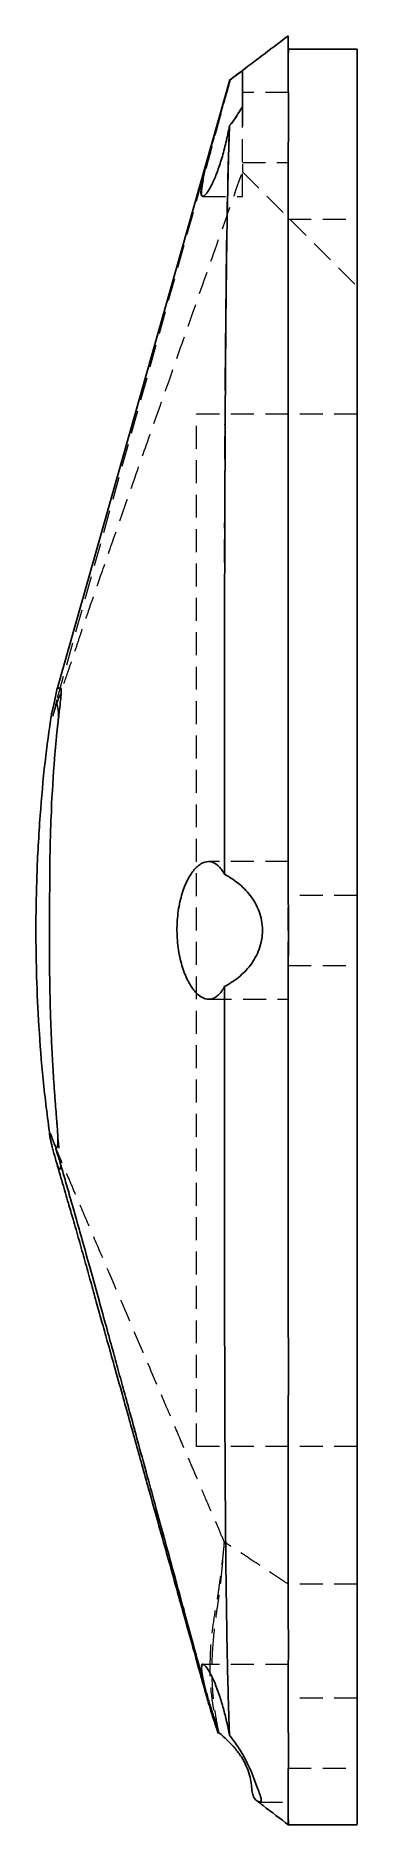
# Model space of a CAD drawing. Header units: millimetres. Extents: x 46 to 232, y 8 to 167.
# Drawn here: x 214.1 to 231.9, y 7.7 to 106.8 of the extents above.
import ezdxf

# ---------------------------------------------------------------- set-up
doc = ezdxf.new("R2010")
doc.units = ezdxf.units.MM
doc.linetypes.add('HIDDEN', pattern=[1.905, 1.27, -0.635])

msp = doc.modelspace()

# ---------------------------------------------------------------- linework, layer by layer
at = {"color": 7, "linetype": 'Continuous', "lineweight": 25}
for p, q in [((231.897, 106.01), (228.086, 106.01)), ((224.852, 104.306), (215.307, 70.648)), ((224.102, 13.23), (224.203, 12.738)), ((228.059, 7.674), (231.897, 7.674))]:
    msp.add_line(p, q, dxfattribs=at)
at = {"color": 7, "linetype": 'HIDDEN', "lineweight": 18}
for p, q in [((228.086, 105.402), (228.086, 106.01)), ((224.862, 104.303), (215.27, 69.974)), ((228.086, 103.606), (225.546, 103.606)), ((225.546, 97.858), (225.546, 102.819)), ((225.546, 99.732), (228.086, 99.732)), ((225.547, 99.216), (228.086, 96.678)), ((223.325, 97.878), (223.357, 97.869)), ((223.346, 97.858), (225.546, 97.858)), ((228.086, 96.588), (228.086, 96.701)), ((228.086, 96.588), (231.897, 96.588)), ((228.175, 96.588), (231.897, 92.867)), ((231.897, 85.791), (223.005, 85.791)), ((223.005, 28.631), (223.005, 85.791)), ((224.555, 60.934), (224.553, 67.564)), ((228.086, 61.022), (223.665, 61.022)), ((223.707, 61.007), (223.675, 61.007)), ((228.086, 53.4), (228.086, 61.022)), ((231.897, 59.148), (228.086, 59.148)), ((214.876, 57.211), (214.874, 57.495)), ((228.086, 55.274), (231.897, 55.274)), ((223.665, 53.4), (223.68, 53.4)), ((223.68, 53.4), (228.086, 53.4)), ((231.897, 28.631), (223.005, 28.631)), ((231.897, 21.009), (228.086, 21.009)), ((223.361, 16.563), (223.347, 16.563)), ((228.086, 16.563), (223.361, 16.563)), ((231.897, 14.69), (228.086, 14.69)), ((228.086, 10.815), (231.897, 10.815)), ((226.488, 8.942), (228.086, 8.942))]:
    msp.add_line(p, q, dxfattribs=at)
at = {"color": 7, "linetype": 'Continuous', "lineweight": 25}
for points, knots in [([(228.086, 106.75), (227.659, 106.427), (227.226, 106.1), (226.369, 105.452), (225.947, 105.133), (225.546, 104.83)], [0, 0, 0, 0, 0.5, 0.5, 1, 1, 1, 1]), ([(228.086, 106.009), (228.086, 106.125), (228.086, 106.227), (228.086, 106.407), (228.086, 106.641), (228.086, 106.75), (228.086, 106.75)], [0, 0, 0, 0, 0.25, 0.25, 0.5, 1, 1, 1, 1]), ([(228.086, 61.312), (228.086, 65.149), (228.086, 68.979), (228.086, 74.707), (228.086, 76.614), (228.086, 80.418), (228.087, 82.317), (228.086, 86.101), (228.086, 87.988), (228.086, 91.734), (228.087, 93.594), (228.086, 96.343), (228.086, 97.254), (228.086, 99.045), (228.086, 99.926), (228.087, 101.212), (228.087, 101.634), (228.087, 102.464), (228.087, 102.871), (228.087, 103.652), (228.086, 104.026), (228.086, 104.732), (228.086, 105.063), (228.086, 105.365)], [0, 0, 0, 0, 0.25, 0.25, 0.375, 0.375, 0.5, 0.5, 0.625, 0.625, 0.75, 0.75, 0.8125, 0.8125, 0.875, 0.875, 0.90625, 0.90625, 0.9375, 0.9375, 0.96875, 0.96875, 1, 1, 1, 1]), ([(231.897, 105.365), (231.897, 104.736), (231.897, 103.891), (231.897, 101.795), (231.897, 100.546), (231.897, 96.279), (231.897, 92.748), (231.897, 86.814), (231.897, 84.729), (231.897, 80.398), (231.897, 78.151), (231.897, 73.532), (231.897, 71.16), (231.897, 66.312), (231.897, 63.835), (231.897, 61.312)], [0, 0, 0, 0, 0.125, 0.125, 0.25, 0.25, 0.5, 0.5, 0.625, 0.625, 0.75, 0.75, 0.875, 0.875, 1, 1, 1, 1]), ([(224.833, 101.777), (224.774, 101.459), (224.709, 101.149), (224.565, 100.541), (224.486, 100.243), (224.363, 99.83), (224.321, 99.697), (224.235, 99.44), (224.191, 99.315), (224.059, 98.963), (223.971, 98.756), (223.841, 98.485), (223.797, 98.402), (223.714, 98.253), (223.674, 98.188), (223.596, 98.073), (223.559, 98.024), (223.489, 97.944), (223.455, 97.914), (223.366, 97.851), (223.32, 97.847), (223.262, 97.92), (223.249, 97.996), (223.254, 98.168), (223.259, 98.235), (223.277, 98.387), (223.29, 98.471), (223.338, 98.747), (223.385, 98.966), (223.504, 99.445), (223.576, 99.708), (223.73, 100.269), (223.81, 100.56), (223.936, 101.014), (223.979, 101.169), (224.065, 101.476), (224.108, 101.63), (224.236, 102.09), (224.323, 102.4), (224.49, 102.994), (224.57, 103.279), (224.723, 103.823), (224.795, 104.075), (224.859, 104.304)], [0, 0, 0, 0, 0.0625, 0.0625, 0.125, 0.125, 0.15625, 0.15625, 0.1875, 0.1875, 0.25, 0.25, 0.28125, 0.28125, 0.3125, 0.3125, 0.34375, 0.34375, 0.375, 0.375, 0.4375, 0.4375, 0.5, 0.5, 0.53125, 0.53125, 0.5625, 0.5625, 0.625, 0.625, 0.6875, 0.6875, 0.75, 0.75, 0.78125, 0.78125, 0.8125, 0.8125, 0.875, 0.875, 0.9375, 0.9375, 1, 1, 1, 1]), ([(225.546, 104.808), (225.546, 104.802), (225.546, 104.764), (225.546, 104.663), (225.546, 104.599), (225.546, 104.442), (225.546, 104.348), (225.546, 104.12), (225.546, 103.99), (225.546, 103.818)], [0, 0, 0, 0, 0.25, 0.25, 0.5, 0.5, 0.75, 0.75, 1, 1, 1, 1]), ([(224.832, 101.774), (224.82, 101.415), (224.808, 101.045), (224.786, 100.292), (224.776, 99.908), (224.747, 98.739), (224.729, 97.936), (224.698, 96.304), (224.685, 95.474), (224.662, 93.803), (224.652, 92.962), (224.626, 90.427), (224.613, 88.721), (224.592, 85.29), (224.585, 83.565), (224.567, 78.375), (224.558, 74.898), (224.552, 69.671), (224.551, 67.926), (224.55, 65.307), (224.55, 64.433), (224.55, 62.684), (224.548, 61.81), (224.55, 60.935)], [0, 0, 0, 0, 0.03125, 0.03125, 0.0625, 0.0625, 0.125, 0.125, 0.1875, 0.1875, 0.25, 0.25, 0.375, 0.375, 0.5, 0.5, 0.75, 0.75, 0.875, 0.875, 0.9375, 0.9375, 1, 1, 1, 1]), ([(215.307, 70.648), (215.319, 70.643), (215.341, 70.633), (215.38, 70.623), (215.418, 70.628), (215.45, 70.644), (215.475, 70.659), (215.497, 70.637), (215.516, 70.579), (215.525, 70.452), (215.517, 70.279), (215.5, 70.1), (215.472, 69.842), (215.413, 69.357), (215.338, 68.701), (215.258, 67.944), (215.188, 67.195), (215.066, 65.699), (214.989, 64.317), (214.942, 63.05), (214.928, 62.638), (214.916, 62.22), (214.906, 61.796), (214.897, 61.365), (214.89, 60.944), (214.885, 60.477), (214.882, 59.907), (214.879, 59.156), (214.878, 58.341), (214.876, 57.52), (214.866, 56.681), (214.866, 55.648), (214.88, 54.549), (214.9, 53.476), (214.926, 52.541), (214.959, 51.621), (214.999, 50.716), (215.042, 49.9), (215.089, 49.138), (215.139, 48.4), (215.193, 47.678), (215.242, 47.049), (215.277, 46.613), (215.299, 46.321), (215.312, 46.14), (215.324, 45.939), (215.331, 45.718), (215.33, 45.481), (215.321, 45.296), (215.302, 45.18), (215.269, 45.151), (215.213, 45.21), (215.126, 45.412), (215.017, 45.713), (214.935, 45.926), (214.884, 46.004), (214.867, 45.97), (214.88, 45.866), (214.903, 45.743), (214.924, 45.643), (214.953, 45.516), (214.994, 45.335), (215.057, 45.082), (215.12, 44.831), (215.166, 44.676), (215.18, 44.628)], [0, 0, 0, 0, 0.017113, 0.03239, 0.045871, 0.052268, 0.057939, 0.06406, 0.073499, 0.08157, 0.089888, 0.094353, 0.099093, 0.112717, 0.134019, 0.151343, 0.171761, 0.192009, 0.266168, 0.276272, 0.286475, 0.296781, 0.307203, 0.317748, 0.32843, 0.338045, 0.351877, 0.369992, 0.392392, 0.41041, 0.428259, 0.452196, 0.48407, 0.506898, 0.52947, 0.55182, 0.573961, 0.595884, 0.612277, 0.630867, 0.65147, 0.667549, 0.680197, 0.686811, 0.692049, 0.695958, 0.705479, 0.715674, 0.726125, 0.735347, 0.744342, 0.754933, 0.773116, 0.797451, 0.823712, 0.851167, 0.879762, 0.909318, 0.920958, 0.932362, 0.943534, 0.957088, 0.973979, 0.992024, 1, 1, 1, 1]), ([(214.975, 69.171), (214.976, 69.178), (214.976, 69.201), (214.982, 69.184), (215.013, 69.297), (215.073, 69.566), (215.159, 69.967), (215.249, 70.379), (215.307, 70.648)], [0, 0, 0, 0, 0.086008, 0.285288, 0.482012, 0.612493, 0.747735, 1, 1, 1, 1]), ([(214.981, 69.17), (214.855, 68.291), (214.586, 66.429), (214.334, 63.449), (214.158, 60.463), (214.131, 58.466), (214.119, 57.577)], [0, 0, 0, 0, 0.228932, 0.484963, 0.770871, 1, 1, 1, 1]), ([(224.558, 54.105), (224.449, 53.9), (224.331, 53.741), (224.14, 53.567), (224.074, 53.52), (223.939, 53.448), (223.871, 53.424), (223.663, 53.385), (223.519, 53.405), (223.234, 53.532), (223.093, 53.638), (222.817, 53.94), (222.687, 54.129), (222.503, 54.471), (222.444, 54.596), (222.333, 54.862), (222.282, 55.002), (222.188, 55.298), (222.145, 55.453), (222.069, 55.78), (222.036, 55.951), (221.983, 56.298), (221.962, 56.474), (221.933, 56.835), (221.925, 57.02), (221.923, 57.388), (221.929, 57.57), (221.953, 57.931), (221.972, 58.112), (222.048, 58.638), (222.122, 58.965), (222.309, 59.567), (222.418, 59.832), (222.664, 60.294), (222.796, 60.484), (223.004, 60.708), (223.075, 60.773), (223.217, 60.88), (223.288, 60.922), (223.503, 61.017), (223.649, 61.036), (223.928, 60.984), (224.063, 60.914), (224.322, 60.68), (224.442, 60.52), (224.552, 60.315)], [0, 0, 0, 0, 0.0625, 0.0625, 0.09375, 0.09375, 0.125, 0.125, 0.1875, 0.1875, 0.25, 0.25, 0.3125, 0.3125, 0.34375, 0.34375, 0.375, 0.375, 0.40625, 0.40625, 0.4375, 0.4375, 0.46875, 0.46875, 0.5, 0.5, 0.53125, 0.53125, 0.5625, 0.5625, 0.625, 0.625, 0.6875, 0.6875, 0.75, 0.75, 0.78125, 0.78125, 0.8125, 0.8125, 0.875, 0.875, 0.9375, 0.9375, 1, 1, 1, 1]), ([(228.086, 53.11), (228.086, 54.466), (228.087, 55.839), (228.087, 58.588), (228.086, 59.955), (228.086, 61.312)], [0, 0, 0, 0, 0.5, 0.5, 1, 1, 1, 1]), ([(231.897, 61.312), (231.897, 59.956), (231.897, 58.585), (231.897, 57.211), (231.897, 55.837), (231.897, 54.465), (231.897, 53.11)], [0, 0, 0, 0, 0.3244648, 0.3244648, 0.3244648, 0.6489297, 0.6489297, 0.6489297, 0.6489297]), ([(224.552, 60.315), (224.819, 60.174), (225.074, 60.011), (225.433, 59.723), (225.549, 59.619), (225.771, 59.395), (225.879, 59.273), (226.077, 59.013), (226.169, 58.876), (226.334, 58.582), (226.407, 58.425), (226.527, 58.099), (226.574, 57.931), (226.639, 57.582), (226.656, 57.399), (226.657, 57.035), (226.641, 56.856), (226.579, 56.507), (226.532, 56.335), (226.413, 56.006), (226.341, 55.851), (226.178, 55.556), (226.085, 55.416), (225.79, 55.026), (225.567, 54.803), (225.082, 54.411), (224.825, 54.246), (224.558, 54.105)], [0, 0, 0, 0, 0.125, 0.125, 0.1875, 0.1875, 0.25, 0.25, 0.3125, 0.3125, 0.375, 0.375, 0.4375, 0.4375, 0.5, 0.5, 0.5625, 0.5625, 0.625, 0.625, 0.6875, 0.6875, 0.75, 0.75, 0.875, 0.875, 1, 1, 1, 1]), ([(214.113, 56.845), (214.113, 56.845), (214.113, 56.845), (214.113, 56.845), (214.113, 56.845), (214.113, 56.846), (214.113, 56.849), (214.113, 56.851), (214.113, 56.855), (214.113, 56.859), (214.113, 56.864), (214.113, 56.87), (214.113, 56.877), (214.113, 56.884), (214.113, 56.892), (214.113, 56.901), (214.113, 56.91), (214.113, 56.92), (214.113, 56.931), (214.113, 56.942), (214.113, 56.953), (214.113, 56.966), (214.113, 56.979), (214.113, 56.992), (214.113, 57.006), (214.113, 57.02), (214.113, 57.035), (214.113, 57.05), (214.113, 57.065), (214.113, 57.08), (214.113, 57.096), (214.113, 57.112), (214.113, 57.128), (214.113, 57.144), (214.113, 57.156), (214.113, 57.168), (214.113, 57.18), (214.113, 57.186), (214.113, 57.191), (214.113, 57.197), (214.113, 57.2), (214.113, 57.203), (214.113, 57.206), (214.113, 57.208), (214.113, 57.21), (214.113, 57.212), (214.113, 57.227), (214.113, 57.243), (214.113, 57.259), (214.113, 57.275), (214.113, 57.291), (214.113, 57.307), (214.113, 57.323), (214.113, 57.338), (214.113, 57.354), (214.113, 57.369), (214.113, 57.384), (214.113, 57.398), (214.113, 57.413), (214.113, 57.426), (214.113, 57.44), (214.113, 57.453), (214.113, 57.465), (214.113, 57.477), (214.113, 57.488), (214.113, 57.499), (214.113, 57.509), (214.113, 57.519), (214.113, 57.528), (214.113, 57.536), (214.113, 57.544), (214.113, 57.551), (214.113, 57.556), (214.113, 57.562), (214.113, 57.566), (214.113, 57.57), (214.113, 57.572), (214.113, 57.574), (214.113, 57.575), (214.113, 57.577), (214.113, 57.577), (214.113, 57.577), (214.113, 57.577), (214.113, 57.577), (214.113, 57.577)], [0.20447669, 0.20447669, 0.20447669, 0.20447669, 0.20484305, 0.20484305, 0.20484305, 0.20909102, 0.20909102, 0.20909102, 0.21320624, 0.21320624, 0.21320624, 0.21719286, 0.21719286, 0.21719286, 0.2210549, 0.2210549, 0.2210549, 0.22485378, 0.22485378, 0.22485378, 0.22864867, 0.22864867, 0.22864867, 0.23246056, 0.23246056, 0.23246056, 0.23631055, 0.23631055, 0.23631055, 0.24022004, 0.24022004, 0.24022004, 0.24421109, 0.24421109, 0.24421109, 0.2472288, 0.2472288, 0.2472288, 0.24869051, 0.24869051, 0.24869051, 0.24945412, 0.24945412, 0.24945412, 0.24997822, 0.24997822, 0.24997822, 0.25406628, 0.25406628, 0.25406628, 0.25804763, 0.25804763, 0.25804763, 0.26194653, 0.26194653, 0.26194653, 0.26578602, 0.26578602, 0.26578602, 0.26958823, 0.26958823, 0.26958823, 0.27337465, 0.27337465, 0.27337465, 0.27716645, 0.27716645, 0.27716645, 0.28114218, 0.28114218, 0.28114218, 0.28505175, 0.28505175, 0.28505175, 0.28903818, 0.28903818, 0.28903818, 0.29227192, 0.29227192, 0.29227192, 0.29530356, 0.29530356, 0.29530356, 0.2953458, 0.2953458, 0.2953458, 0.2953458]), ([(214.118, 56.845), (214.127, 56.116), (214.146, 54.463), (214.28, 51.834), (214.492, 48.896), (214.757, 46.893), (214.893, 45.86)], [0, 0, 0, 0, 0.19833, 0.449989, 0.716512, 1, 1, 1, 1]), ([(224.557, 53.487), (224.554, 49.985), (224.552, 46.489), (224.555, 39.513), (224.559, 36.035), (224.573, 30.845), (224.58, 29.117), (224.6, 25.685), (224.613, 23.981), (224.639, 21.456), (224.649, 20.619), (224.673, 18.96), (224.686, 18.138), (224.718, 16.514), (224.736, 15.713), (224.767, 14.538), (224.778, 14.151), (224.802, 13.388), (224.815, 13.013), (224.829, 12.646)], [0, 0, 0, 0, 0.25, 0.25, 0.5, 0.5, 0.625, 0.625, 0.75, 0.75, 0.8125, 0.8125, 0.875, 0.875, 0.9375, 0.9375, 0.96875, 0.96875, 1, 1, 1, 1]), ([(228.086, 9.057), (228.086, 9.36), (228.086, 9.693), (228.086, 10.405), (228.087, 10.783), (228.087, 11.571), (228.087, 11.981), (228.087, 12.812), (228.086, 13.235), (228.086, 14.52), (228.086, 15.398), (228.087, 17.183), (228.087, 18.089), (228.086, 19.921), (228.086, 20.847), (228.085, 22.704), (228.085, 23.637), (228.085, 26.445), (228.086, 28.328), (228.087, 32.109), (228.087, 34.007), (228.086, 37.812), (228.086, 39.719), (228.086, 45.446), (228.086, 49.274), (228.086, 53.11)], [0, 0, 0, 0, 0.03125, 0.03125, 0.0625, 0.0625, 0.09375, 0.09375, 0.125, 0.125, 0.1875, 0.1875, 0.25, 0.25, 0.3125, 0.3125, 0.375, 0.375, 0.5, 0.5, 0.625, 0.625, 0.75, 0.75, 1, 1, 1, 1]), ([(231.897, 9.057), (231.897, 9.686), (231.897, 10.531), (231.897, 12.626), (231.897, 13.876), (231.897, 18.143), (231.897, 21.674), (231.897, 27.608), (231.897, 29.693), (231.897, 34.024), (231.897, 36.271), (231.897, 40.89), (231.897, 43.262), (231.897, 48.11), (231.897, 50.586), (231.897, 53.11)], [0, 0, 0, 0, 0.125, 0.125, 0.25, 0.25, 0.5, 0.5, 0.625, 0.625, 0.75, 0.75, 0.875, 0.875, 1, 1, 1, 1]), ([(215.177, 44.627), (215.192, 44.577), (215.336, 44.111), (215.576, 43.264), (215.891, 42.192), (216.193, 41.16), (216.501, 40.082), (216.826, 38.928), (217.144, 37.772), (217.456, 36.652), (217.763, 35.561), (218.091, 34.393), (218.475, 33.024), (219.007, 31.123), (219.657, 28.796), (220.39, 26.172), (221.093, 23.654), (221.708, 21.446), (222.277, 19.406), (222.833, 17.412), (223.272, 15.835), (223.526, 14.922), (223.57, 14.767)], [0, 0, 0, 0, 0.006025, 0.055388, 0.096382, 0.128529, 0.168232, 0.206358, 0.243042, 0.278212, 0.312383, 0.349547, 0.394717, 0.447968, 0.538015, 0.6253, 0.708308, 0.787812, 0.844544, 0.91017, 0.984689, 1, 1, 1, 1]), ([(215.231, 45.121), (215.23, 45.122), (215.223, 45.132), (215.246, 45.047), (215.325, 44.788), (215.44, 44.409), (215.586, 43.916), (215.791, 43.203), (216.07, 42.228), (216.395, 41.083), (216.759, 39.784), (217.177, 38.284), (217.6, 36.756), (217.999, 35.311), (218.353, 34.028), (218.677, 32.847), (219.005, 31.652), (219.368, 30.329), (219.778, 28.832), (220.23, 27.178), (220.738, 25.32), (221.27, 23.373), (221.799, 21.437), (222.28, 19.673), (222.718, 18.064), (223.121, 16.584), (223.379, 15.637), (223.503, 15.18)], [0, 0, 0, 0, 0.0021, 0.012207, 0.034795, 0.048377, 0.061962, 0.09696, 0.130482, 0.164039, 0.209411, 0.258447, 0.310087, 0.357236, 0.398383, 0.434126, 0.470982, 0.513415, 0.561449, 0.615109, 0.672767, 0.740669, 0.802834, 0.859203, 0.910087, 0.956609, 1, 1, 1, 1]), ([(224.247, 12.783), (224.168, 13.03), (224.089, 13.273), (223.932, 13.751), (223.855, 13.988), (223.711, 14.446), (223.646, 14.664), (223.529, 15.078), (223.477, 15.276), (223.391, 15.634), (223.357, 15.794), (223.308, 16.076), (223.292, 16.197), (223.282, 16.387), (223.286, 16.458), (223.313, 16.549), (223.336, 16.568), (223.403, 16.556), (223.447, 16.524), (223.551, 16.412), (223.609, 16.332), (223.736, 16.126), (223.803, 16.002), (223.941, 15.716), (224.012, 15.552), (224.154, 15.192), (224.224, 14.997), (224.361, 14.579), (224.429, 14.353), (224.556, 13.889), (224.616, 13.649), (224.729, 13.155), (224.782, 12.899), (224.83, 12.644)], [0, 0, 0, 0, 0.0625, 0.0625, 0.125, 0.125, 0.1875, 0.1875, 0.25, 0.25, 0.3125, 0.3125, 0.375, 0.375, 0.4375, 0.4375, 0.5, 0.5, 0.5625, 0.5625, 0.625, 0.625, 0.6875, 0.6875, 0.75, 0.75, 0.8125, 0.8125, 0.875, 0.875, 0.9375, 0.9375, 1, 1, 1, 1]), ([(223.571, 14.767), (223.592, 14.692), (223.659, 14.445), (223.803, 13.979), (223.994, 13.38), (224.133, 12.958), (224.203, 12.741), (224.205, 12.735)], [0, 0, 0, 0, 0.124868, 0.406179, 0.694627, 0.991727, 1, 1, 1, 1]), ([(226.187, 10.216), (226.29, 9.915), (226.402, 9.664), (226.517, 9.357), (226.547, 9.268), (226.583, 9.121), (226.59, 9.062), (226.577, 8.978), (226.559, 8.954), (226.5, 8.937), (226.459, 8.945), (226.364, 8.992), (226.311, 9.031), (226.21, 9.14), (226.165, 9.21), (226.104, 9.383), (226.088, 9.484), (226.062, 9.714), (226.05, 9.843), (226.009, 10.127), (225.982, 10.279), (225.895, 10.598), (225.836, 10.768), (225.685, 11.105), (225.593, 11.273), (225.379, 11.605), (225.258, 11.768), (224.867, 12.232), (224.565, 12.518), (224.244, 12.78)], [0, 0, 0, 0, 0.125, 0.125, 0.1875, 0.1875, 0.25, 0.25, 0.3125, 0.3125, 0.375, 0.375, 0.4375, 0.4375, 0.5, 0.5, 0.5625, 0.5625, 0.625, 0.625, 0.6875, 0.6875, 0.75, 0.75, 0.8125, 0.8125, 0.875, 0.875, 1, 1, 1, 1]), ([(224.833, 12.646), (224.99, 12.448), (225.137, 12.246), (225.41, 11.835), (225.537, 11.625), (225.767, 11.203), (225.868, 10.997), (226.046, 10.595), (226.123, 10.399), (226.187, 10.216)], [0, 0, 0, 0, 0.25, 0.25, 0.5, 0.5, 0.75, 0.75, 1, 1, 1, 1]), ([(226.354, 9.004), (226.466, 8.918), (227.052, 8.469), (227.637, 8.021), (228.109, 7.659)], [0, 0, 0, 0, 0.192728, 1, 1, 1, 1]), ([(228.087, 7.693), (228.086, 7.706), (228.085, 7.736), (228.084, 7.99), (228.087, 8.367), (228.086, 8.825), (228.086, 9.057)], [0, 0, 0, 0, 0.189254, 0.44769, 0.719439, 1, 1, 1, 1]), ([(231.897, 7.695), (231.897, 7.708), (231.897, 7.74), (231.897, 8.007), (231.897, 8.393), (231.897, 8.838), (231.897, 9.057)], [0, 0, 0, 0, 0.196262, 0.46736, 0.737501, 1, 1, 1, 1])]:
    msp.add_open_spline(points, degree=3, knots=knots, dxfattribs=at)
for points in [[(228.086, 105.365), (228.086, 105.627), (228.087, 105.836), (228.088, 106.01)], [(231.897, 105.365), (231.897, 105.623), (231.897, 105.834), (231.897, 106.01)], [(225.546, 104.83), (225.303, 104.646), (225.073, 104.473), (224.852, 104.306)], [(224.852, 104.306), (224.854, 104.305), (224.856, 104.305), (224.859, 104.304)], [(224.859, 104.304), (225.103, 104.488), (225.336, 104.665), (225.546, 104.823)], [(225.546, 103.818), (225.546, 103.524), (225.546, 103.185), (225.546, 102.818)], [(225.546, 102.819), (225.339, 102.46), (225.102, 102.111), (224.836, 101.774)], [(224.55, 60.935), (224.551, 60.728), (224.551, 60.522), (224.552, 60.315)], [(224.558, 54.105), (224.558, 53.899), (224.557, 53.693), (224.557, 53.487)]]:
    msp.add_open_spline(points, degree=3, dxfattribs=at)
at = {"color": 7, "linetype": 'HIDDEN', "lineweight": 18}
for points, knots in [([(224.872, 104.301), (224.826, 104.136), (224.734, 103.803), (224.574, 103.226), (224.403, 102.607), (224.226, 101.962), (224.045, 101.299), (223.867, 100.647), (223.698, 100.016), (223.545, 99.442), (223.412, 98.931), (223.326, 98.515), (223.281, 98.196), (223.271, 97.977), (223.297, 97.914), (223.309, 97.883)], [0, 0, 0, 0, 0.07679, 0.155851, 0.232624, 0.311539, 0.389822, 0.470355, 0.548905, 0.629825, 0.706701, 0.786137, 0.85782, 0.931748, 1, 1, 1, 1]), ([(225.541, 104.83), (225.542, 104.543), (225.546, 103.748), (225.548, 102.683), (225.546, 102.007), (225.546, 101.757)], [0, 0, 0, 0, 0.262689, 0.727169, 1, 1, 1, 1]), ([(224.554, 71.872), (224.556, 73.789), (224.558, 77.084), (224.567, 81.73), (224.583, 85.834), (224.61, 89.925), (224.643, 93.315), (224.682, 95.997), (224.72, 97.995), (224.767, 99.961), (224.808, 101.171), (224.829, 101.776)], [0, 0, 0, 0, 0.186169, 0.319845, 0.453515, 0.58844, 0.723584, 0.792084, 0.860567, 0.930338, 1, 1, 1, 1]), ([(215.055, 69.076), (215.113, 69.251), (215.26, 69.697), (215.484, 70.343), (215.71, 70.999), (215.895, 71.533), (216.099, 72.121), (216.316, 72.77), (216.637, 73.747), (217.104, 75.114), (217.738, 76.951), (218.506, 79.153), (219.397, 81.703), (220.409, 84.592), (221.541, 87.817), (222.791, 91.378), (224.14, 95.215), (225.072, 97.866), (225.546, 99.217)], [0, 0, 0, 0, 0.017422, 0.044446, 0.064682, 0.081906, 0.097202, 0.122848, 0.149706, 0.199439, 0.260628, 0.333593, 0.417993, 0.513461, 0.620009, 0.737641, 0.866351, 1, 1, 1, 1]), ([(225.546, 99.65), (225.546, 99.603), (225.546, 99.405), (225.548, 99.253), (225.548, 99.227), (225.547, 99.216)], [0, 0, 0, 0, 0.157709, 0.6657539, 1, 1, 1, 1]), ([(215.27, 69.974), (215.215, 69.731), (215.123, 69.332), (215.071, 69.149), (215.05, 69.077)], [0, 0, 0, 0, 0.608301, 1, 1, 1, 1]), ([(215.353, 68.82), (215.357, 68.89), (215.375, 69.168), (215.352, 69.466), (215.302, 69.704), (215.281, 69.884), (215.27, 69.974)], [0, 0, 0, 0, 0.08417, 0.331716, 0.665504, 1, 1, 1, 1]), ([(224.555, 60.316), (224.484, 60.441), (224.375, 60.631), (224.249, 60.738), (224.205, 60.775)], [0, 0, 0, 0, 0.654209, 1, 1, 1, 1]), ([(214.88, 54.641), (214.879, 54.852), (214.877, 55.336), (214.878, 56.019), (214.879, 56.667), (214.877, 57.038), (214.876, 57.211)], [0, 0, 0, 0, 0.247928, 0.570597, 0.799688, 1, 1, 1, 1]), ([(215.18, 44.628), (215.199, 44.56), (215.249, 44.382), (215.309, 44.205), (215.352, 44.103), (215.366, 44.072), (215.377, 44.049), (215.412, 43.984), (215.449, 43.959), (215.479, 44.033), (215.492, 44.136), (215.494, 44.268), (215.487, 44.398), (215.482, 44.482), (215.467, 44.661), (215.437, 44.929), (215.39, 45.348), (215.351, 45.693), (215.326, 45.944), (215.32, 46.006)], [0, 0, 0, 0, 0.086926, 0.226713, 0.251219, 0.271605, 0.287884, 0.300063, 0.433535, 0.496675, 0.558083, 0.629116, 0.652222, 0.675217, 0.698229, 0.786876, 0.848777, 0.962785, 1, 1, 1, 1]), ([(224.558, 23.311), (224.45, 23.564), (224.143, 24.283), (223.669, 25.39), (223.17, 26.556), (222.76, 27.514), (222.285, 28.624), (221.692, 30.011), (220.727, 32.268), (219.501, 35.133), (218.254, 38.048), (217.238, 40.426), (216.597, 41.923), (216.124, 43.032), (215.802, 43.792), (215.563, 44.357), (215.421, 44.692), (215.31, 44.952), (215.243, 45.11), (215.233, 45.118), (215.231, 45.121)], [0, 0, 0, 0, 0.0332383, 0.0945153, 0.1455769, 0.1864236, 0.220494, 0.2914995, 0.3687854, 0.5171875, 0.6682787, 0.7530332, 0.8307615, 0.8668957, 0.9011688, 0.9313178, 0.9453974, 0.9594121, 0.9887179, 1, 1, 1, 1]), ([(224.539, 23.321), (224.531, 23.255), (224.515, 23.073), (224.468, 22.631), (224.449, 22.456), (224.401, 22.046), (224.373, 21.813), (224.307, 21.295), (224.27, 21.008), (224.202, 20.534), (224.177, 20.368), (224.119, 20.023), (224.085, 19.844), (223.988, 19.284), (223.926, 18.884), (223.824, 18.057), (223.784, 17.628), (223.764, 17.191)], [0, 0, 0, 0, 0.25, 0.25, 0.375, 0.375, 0.5, 0.5, 0.625, 0.625, 0.6875, 0.6875, 0.75, 0.75, 0.875, 0.875, 1, 1, 1, 1]), ([(223.894, 17.266), (223.945, 17.887), (224.021, 18.826), (224.197, 19.923), (224.307, 20.699), (224.379, 21.399), (224.44, 22.014), (224.486, 22.52), (224.524, 22.993), (224.545, 23.314), (224.541, 23.306), (224.54, 23.303)], [0, 0, 0, 0, 0.171658, 0.259441, 0.347207, 0.442122, 0.537047, 0.635705, 0.734375, 0.900343, 1, 1, 1, 1]), ([(228.108, 20.994), (227.509, 21.39), (226.327, 22.17), (225.144, 22.95), (224.56, 23.336)], [0, 0, 0, 0, 0.506401, 1, 1, 1, 1]), ([(223.764, 17.191), (223.749, 16.718), (223.718, 15.768), (223.861, 14.551), (224.002, 13.707), (224.08, 13.334), (224.102, 13.23)], [0, 0, 0, 0, 0.354659, 0.711656, 0.919147, 1, 1, 1, 1]), ([(224.249, 12.78), (224.175, 13.148), (224.106, 13.519), (223.992, 14.263), (223.947, 14.634), (223.889, 15.38), (223.871, 15.756), (223.864, 16.512), (223.875, 16.89), (223.894, 17.266)], [0, 0, 0, 0, 0.25, 0.25, 0.5, 0.5, 0.75, 0.75, 1, 1, 1, 1]), ([(223.384, 16.548), (223.378, 16.552), (223.33, 16.587), (223.284, 16.546), (223.25, 16.418), (223.263, 16.12), (223.347, 15.645), (223.471, 15.125), (223.545, 14.862), (223.571, 14.767)], [0, 0, 0, 0, 0.020861, 0.18627, 0.332968, 0.484208, 0.771948, 0.917741, 1, 1, 1, 1]), ([(224.832, 12.645), (224.79, 12.86), (224.704, 13.298), (224.551, 13.932), (224.382, 14.533), (224.202, 15.081), (224.014, 15.563), (223.855, 15.916), (223.765, 16.066), (223.735, 16.116)], [0, 0, 0, 0, 0.149894, 0.304233, 0.454092, 0.608098, 0.761645, 0.919515, 1, 1, 1, 1]), ([(228.086, 9.992), (228.086, 9.814), (228.086, 9.31), (228.087, 8.703), (228.086, 8.199), (228.087, 7.902), (228.087, 7.716), (228.087, 7.688), (228.088, 7.673)], [0, 0, 0, 0, 0.144539, 0.409297, 0.554757, 0.704025, 0.849731, 1, 1, 1, 1])]:
    msp.add_open_spline(points, degree=3, knots=knots, dxfattribs=at)
for points in [[(224.862, 104.303), (225.083, 104.471), (225.31, 104.643), (225.546, 104.822)], [(224.872, 104.301), (224.868, 104.302), (224.865, 104.302), (224.862, 104.303)], [(225.546, 104.813), (225.339, 104.656), (225.11, 104.482), (224.872, 104.301)], [(224.833, 101.776), (225.099, 102.113), (225.338, 102.462), (225.546, 102.821)], [(224.555, 60.316), (224.555, 60.522), (224.555, 60.729), (224.555, 60.934)], [(224.55, 53.487), (224.551, 53.693), (224.551, 53.9), (224.552, 54.107)]]:
    msp.add_open_spline(points, degree=3, dxfattribs=at)

doc.saveas('drawing.dxf')
